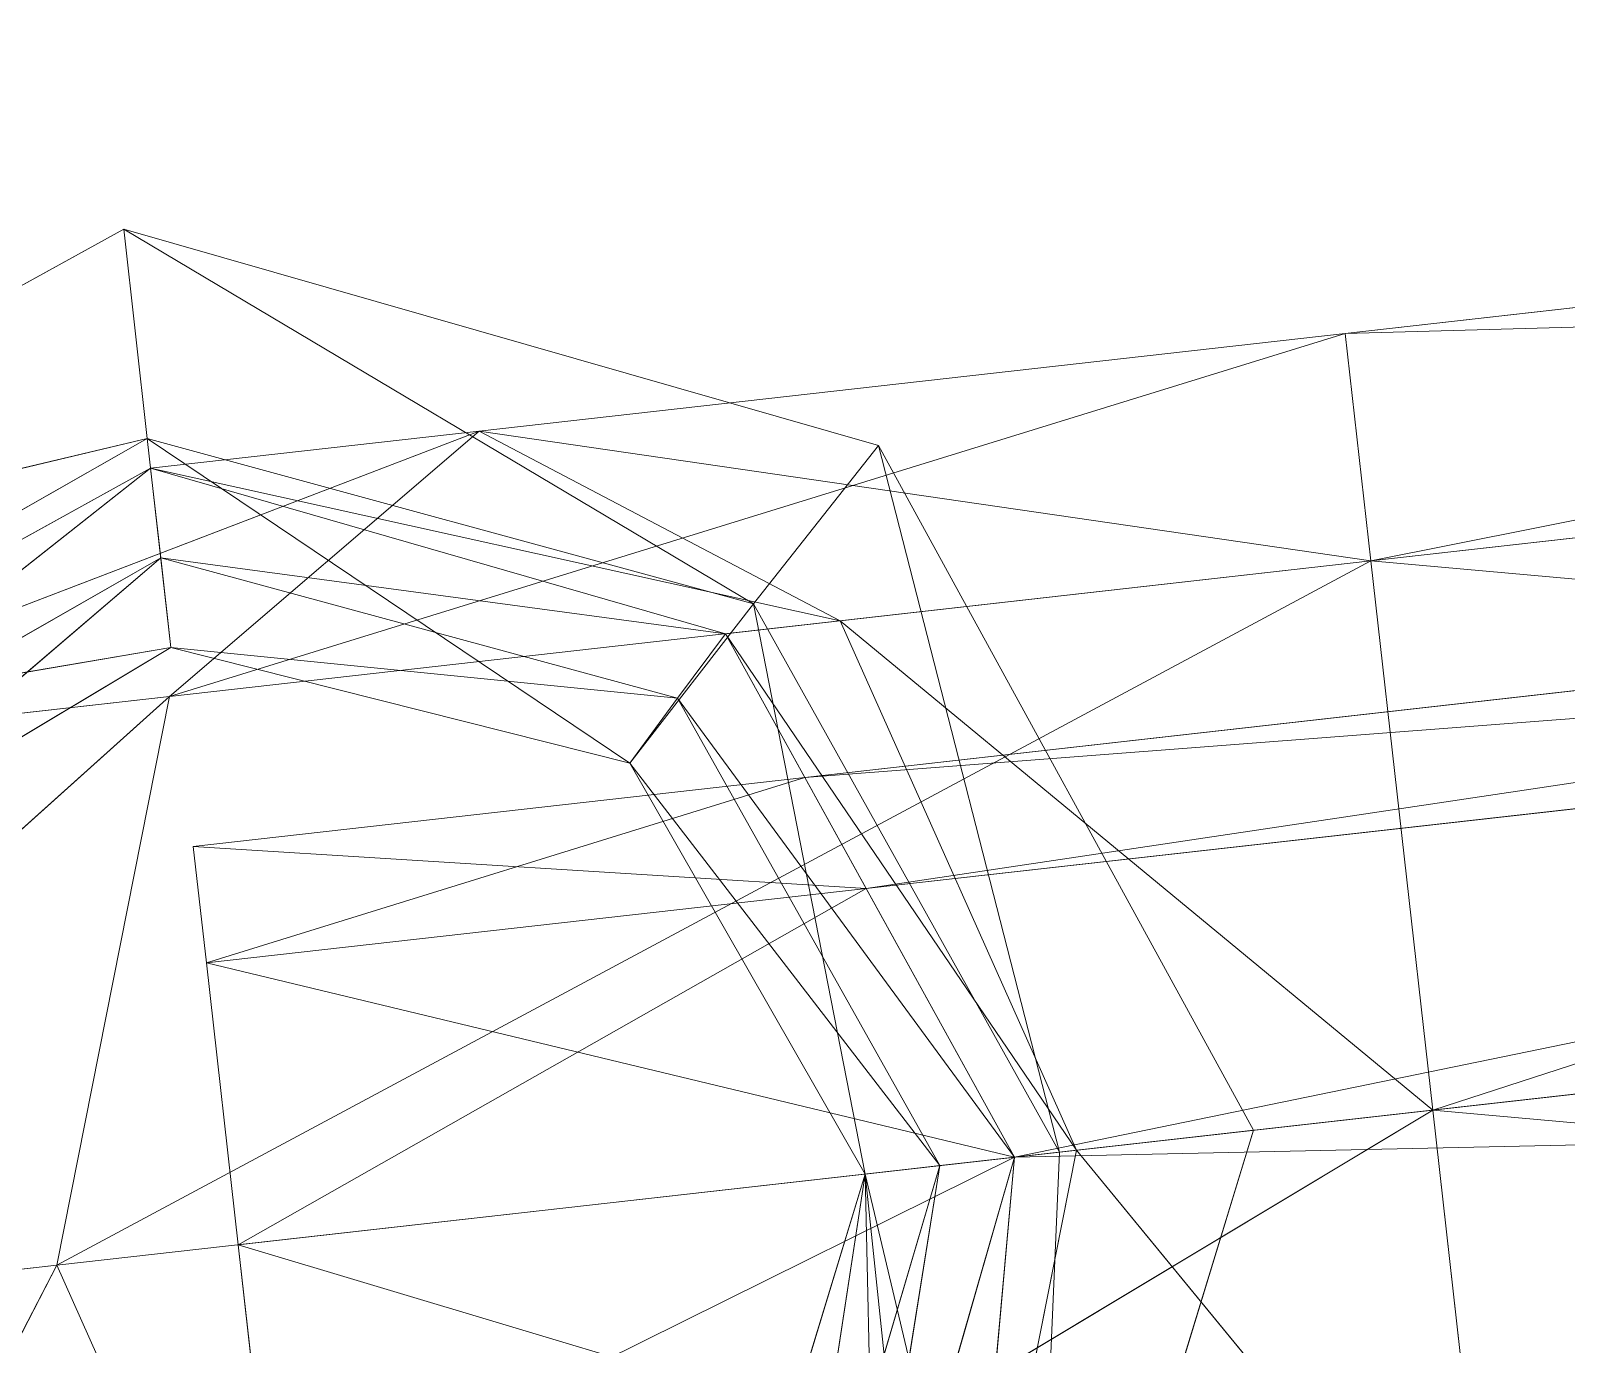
# Model space of a CAD drawing. Header units: millimetres. Extents: x 1.3 to 27.5, y 1.1 to 13.6.
# Drawn here: x 2.99936 to 3.02192, y 7.05058 to 7.06988 of the extents above; entities that cross this region are included whole.
import ezdxf

# ---------------------------------------------------------------- set-up
doc = ezdxf.new("R2010")
doc.units = ezdxf.units.MM
doc.layers.get('0').update_dxf_attribs({"lineweight": 5})
doc.layers.add('U-00-Mueble-Sofa', color=251, linetype='Continuous', lineweight=9)

# ---------------------------------------------------------------- blocks, each defined once
blk = doc.blocks.new('_____2')
at = {"color": 253, "true_color": 0x999999}
for p, q in [((0.716343, 0.55133, 0.797605), (0.708224, 0.541467, 0.77984)), ((0.716343, 0.55133, 0.797605), (0.708224, 0.547966, 0.797605)), ((0.716343, 0.544573, 0.77726), (0.716343, 0.55133, 0.797605)), ((0.724463, 0.547966, 0.797605), (0.716343, 0.55133, 0.797605)), ((0.716343, 0.55133, 0.797605), (0.716343, 0.55133, 0.837353)), ((0.724463, 0.547966, 0.797605), (0.716343, 0.544573, 0.77726)), ((0.724463, 0.541467, 0.77984), (0.724463, 0.547966, 0.797605)), ((0.727826, 0.539847, 0.797605), (0.724463, 0.547966, 0.797605)), ((0.724463, 0.547966, 0.797605), (0.724463, 0.547966, 0.837353)), ((0.716343, 0.544573, 0.77726), (0.708224, 0.541467, 0.77984)), ((0.716343, 0.544573, 0.77726), (0.708224, 0.522181, 0.77182)), ((0.724463, 0.541467, 0.77984), (0.716343, 0.544573, 0.77726)), ((0.716343, 0.522181, 0.768457), (0.716343, 0.544573, 0.77726)), ((0.724463, 0.541467, 0.77984), (0.716343, 0.522181, 0.768457)), ((0.727826, 0.535982, 0.784798), (0.724463, 0.541467, 0.77984)), ((0.724463, 0.522181, 0.77182), (0.724463, 0.541467, 0.77984)), ((0.727826, 0.539847, 0.797605), (0.724463, 0.541467, 0.77984)), ((0.724463, 0.531727, 0.797605), (0.727826, 0.539847, 0.797605)), ((0.727826, 0.535982, 0.784798), (0.727826, 0.539847, 0.797605)), ((0.727826, 0.539847, 0.797605), (0.727826, 0.539847, 0.837353)), ((0.724463, 0.530498, 0.789755), (0.727826, 0.535982, 0.784798)), ((0.727826, 0.535982, 0.784798), (0.724463, 0.522181, 0.77182)), ((0.724463, 0.531727, 0.797605), (0.727826, 0.535982, 0.784798)), ((0.727826, 0.522181, 0.779939), (0.727826, 0.535982, 0.784798)), ((0.708224, 0.531727, 0.797605), (0.716343, 0.527392, 0.792335)), ((0.708224, 0.531727, 0.797605), (0.716343, 0.528364, 0.797605)), ((0.716343, 0.528364, 0.797605), (0.724463, 0.531727, 0.797605)), ((0.724463, 0.530498, 0.789755), (0.724463, 0.531727, 0.797605)), ((0.724463, 0.531727, 0.797605), (0.724463, 0.531727, 0.837353)), ((0.708224, 0.530498, 0.789755), (0.716343, 0.527392, 0.792335)), ((0.708224, 0.530498, 0.789755), (0.716343, 0.522181, 0.791422)), ((0.716343, 0.527392, 0.792335), (0.724463, 0.530498, 0.789755)), ((0.716343, 0.528364, 0.797605), (0.724463, 0.530498, 0.789755)), ((0.724463, 0.530498, 0.789755), (0.727826, 0.522181, 0.779939)), ((0.724463, 0.522181, 0.788059), (0.724463, 0.530498, 0.789755)), ((0.716343, 0.528364, 0.797605), (0.716343, 0.527392, 0.792335)), ((0.716343, 0.528364, 0.837353), (0.716343, 0.528364, 0.797605)), ((0.716343, 0.527392, 0.792335), (0.724463, 0.522181, 0.788059)), ((0.716343, 0.527392, 0.792335), (0.716343, 0.522181, 0.791422)), ((0.708224, 0.522181, 0.788059), (0.716343, 0.522181, 0.791422)), ((0.716343, 0.522181, 0.791422), (0.724463, 0.522181, 0.788059)), ((0.716343, 0.522181, 0.791422), (0.716343, 0.238195, 0.791422)), ((0.724463, 0.522181, 0.788059), (0.727826, 0.522181, 0.779939)), ((0.727826, 0.522181, 0.779939), (0.724463, 0.522181, 0.77182)), ((0.724463, 0.011041, 0.788059), (0.724463, 0.522181, 0.788059)), ((0.727826, 0.011041, 0.779939), (0.727826, 0.522181, 0.779939)), ((0.712177, 0.236469, 0.779939), (0.716343, 0.238195, 0.779939)), ((0.716343, 0.238195, 0.791422), (0.712177, 0.236469, 0.789697)), ((0.716343, 0.238195, 0.791422), (0.716343, 0.226412, 0.791422)), ((0.716343, 0.238195, 0.791422), (0.716343, 0.238195, 0.837353)), ((0.716343, 0.238195, 0.779939), (0.716343, 0.238195, 0.791422)), ((0.716343, 0.238195, 0.779939), (0.720509, 0.236469, 0.779939)), ((0.720509, 0.236469, 0.789697), (0.716343, 0.238195, 0.791422)), ((0.720509, 0.236469, 0.789697), (0.720509, 0.236469, 0.837353)), ((0.720509, 0.236469, 0.779939), (0.720509, 0.236469, 0.789697)), ((0.720509, 0.236469, 0.779939), (0.722234, 0.232304, 0.779939)), ((0.722234, 0.232304, 0.788982), (0.720509, 0.236469, 0.789697)), ((0.722234, 0.232304, 0.779939), (0.720509, 0.228138, 0.779939)), ((0.720509, 0.228138, 0.789697), (0.722234, 0.232304, 0.788982)), ((0.722234, 0.232304, 0.788982), (0.722234, 0.232304, 0.837353)), ((0.722234, 0.232304, 0.779939), (0.722234, 0.232304, 0.788982)), ((0.716343, 0.226412, 0.779939), (0.712177, 0.228138, 0.779939)), ((0.712177, 0.228138, 0.789697), (0.716343, 0.226412, 0.791422)), ((0.720509, 0.228138, 0.779939), (0.716343, 0.226412, 0.779939)), ((0.716343, 0.226412, 0.791422), (0.720509, 0.228138, 0.789697)), ((0.720509, 0.228138, 0.779939), (0.720509, 0.228138, 0.789697)), ((0.720509, 0.228138, 0.789697), (0.720509, 0.228138, 0.837353)), ((0.716343, 0.226412, 0.791422), (0.716343, 0.226412, 0.779939)), ((0.716343, 0.226412, 0.837353), (0.716343, 0.226412, 0.791422)), ((0.716343, 0.226412, 0.791422), (0.716343, 0.011041, 0.791422)), ((0.708224, 0.011041, 0.788059), (0.716343, 0.010379, 0.790318)), ((0.708224, 0.011041, 0.788059), (0.716343, 0.011041, 0.791422)), ((0.716343, 0.011041, 0.791422), (0.716343, 0.010379, 0.790318)), ((0.716343, 0.011041, 0.791422), (0.724463, 0.011041, 0.788059)), ((0.716343, 0.011041, 0.791422), (0.723599, 0.010379, 0.787253)), ((0.727826, 0.011041, 0.779939), (0.723455, 0.010379, 0.772893)), ((0.723599, 0.010379, 0.787253), (0.724463, 0.011041, 0.788059)), ((0.727826, 0.011041, 0.779939), (0.724463, 0.011041, 0.77182)), ((0.724463, 0.011041, 0.788059), (0.727826, 0.011041, 0.779939)), ((0.724463, 0.011041, 0.788059), (0.726501, 0.010379, 0.779939)), ((0.726501, 0.010379, 0.779939), (0.727826, 0.011041, 0.779939)), ((0.709087, 0.010379, 0.787253), (0.716343, 0.010379, 0.790318)), ((0.709087, 0.010379, 0.787253), (0.716343, 0.009716, 0.789214)), ((0.716343, 0.010379, 0.790318), (0.723599, 0.010379, 0.787253)), ((0.716343, 0.010379, 0.790318), (0.722729, 0.009716, 0.78645)), ((0.716343, 0.010379, 0.790318), (0.716343, 0.009716, 0.789214)), ((0.726501, 0.010379, 0.779939), (0.722454, 0.009716, 0.773962)), ((0.722729, 0.009716, 0.78645), (0.723599, 0.010379, 0.787253)), ((0.726501, 0.010379, 0.779939), (0.723455, 0.010379, 0.772893)), ((0.723599, 0.010379, 0.787253), (0.725176, 0.009716, 0.779939)), ((0.723599, 0.010379, 0.787253), (0.726501, 0.010379, 0.779939)), ((0.725176, 0.009716, 0.779939), (0.726501, 0.010379, 0.779939)), ((0.709958, 0.009716, 0.78645), (0.716343, 0.009716, 0.789214)), ((0.716343, 0.009716, 0.789214), (0.722729, 0.009716, 0.78645)), ((0.716343, 0.009716, 0.789214), (0.716343, 0.007066, 0.789214)), ((0.725176, 0.009716, 0.779939), (0.722454, 0.009716, 0.773962)), ((0.722729, 0.009716, 0.78645), (0.725176, 0.009716, 0.779939)), ((0.722729, 0.007066, 0.78645), (0.722729, 0.009716, 0.78645)), ((0.725176, 0.007066, 0.779939), (0.725176, 0.009716, 0.779939)), ((0.712873, 0.007066, 0.787712), (0.716343, 0.007066, 0.789214)), ((0.716343, 0.007066, 0.789214), (0.716343, 0.006404, 0.792085)), ((0.716343, 0.007066, 0.789214), (0.722729, 0.007066, 0.78645)), ((0.716343, 0.007066, 0.789214), (0.724851, 0.006404, 0.78852)), ((0.725176, 0.007066, 0.779939), (0.722454, 0.007066, 0.773962)), ((0.722729, 0.007066, 0.78645), (0.725176, 0.007066, 0.779939)), ((0.722729, 0.007066, 0.78645), (0.728267, 0.006404, 0.779939)), ((0.724851, 0.006404, 0.78852), (0.722729, 0.007066, 0.78645)), ((0.725176, 0.007066, 0.779939), (0.724698, 0.006404, 0.771626)), ((0.728267, 0.006404, 0.779939), (0.725176, 0.007066, 0.779939)), ((0.716343, 0.006404, 0.792085), (0.72696, 0.005741, 0.790604)), ((0.716343, 0.006404, 0.792085), (0.716343, 0.005741, 0.794955)), ((0.716343, 0.006404, 0.792085), (0.724851, 0.006404, 0.78852)), ((0.728267, 0.006404, 0.779939), (0.724698, 0.006404, 0.771626)), ((0.72696, 0.005741, 0.790604), (0.724851, 0.006404, 0.78852)), ((0.724851, 0.006404, 0.78852), (0.728267, 0.006404, 0.779939)), ((0.724851, 0.006404, 0.78852), (0.731359, 0.005741, 0.779939)), ((0.728267, 0.006404, 0.779939), (0.72696, 0.005741, 0.769275)), ((0.731359, 0.005741, 0.779939), (0.728267, 0.006404, 0.779939)), ((0.705992, 0.005741, 0.790466), (0.716343, 0.005741, 0.794955)), ((0.716343, 0.005741, 0.794955), (0.72696, 0.005741, 0.790604)), ((0.716343, 0.005741, 0.794955), (0.716343, 0, 0.794955)), ((0.731359, 0.005741, 0.779939), (0.72696, 0.005741, 0.769275)), ((0.72696, 0, 0.790604), (0.72696, 0.005741, 0.790604)), ((0.72696, 0.005741, 0.790604), (0.731359, 0.005741, 0.779939)), ((0.731359, 0, 0.779939), (0.731359, 0.005741, 0.779939)), ((0.716343, 0, 0.794955), (0.705992, 0, 0.790466)), ((0.72696, 0, 0.790604), (0.716343, 0, 0.794955)), ((0.731359, 0, 0.779939), (0.72696, 0, 0.790604)), ((0.72696, 0, 0.769275), (0.731359, 0, 0.779939))]:
    blk.add_line(p, q, dxfattribs=at)
mesh = blk.add_polyface(dxfattribs=at)
corners = [(0.716343, 0.55133, 0.797605), (0.716343, 0.544573, 0.77726), (0.708224, 0.541467, 0.77984)]
mesh.append_faces([[corners[k] for k in face] for face in [(0, 1, 2)]], dxfattribs={"color": 253})
mesh = blk.add_polyface(dxfattribs=at)
corners = [(0.716343, 0.55133, 0.797605), (0.708224, 0.541467, 0.77984), (0.708224, 0.547966, 0.797605)]
mesh.append_faces([[corners[k] for k in face] for face in [(0, 1, 2)]], dxfattribs={"color": 253})
mesh = blk.add_polyface(dxfattribs=at)
corners = [(0.708224, 0.547966, 0.837353), (0.716343, 0.55133, 0.797605), (0.708224, 0.547966, 0.797605), (0.716343, 0.55133, 0.837353)]
mesh.append_faces([[corners[k] for k in face] for face in [(0, 1, 2), (1, 0, 3)]], dxfattribs={"vtx0": -1, "color": 253})
mesh = blk.add_polyface(dxfattribs=at)
corners = [(0.724463, 0.547966, 0.797605), (0.716343, 0.544573, 0.77726), (0.716343, 0.55133, 0.797605)]
mesh.append_faces([[corners[k] for k in face] for face in [(0, 1, 2)]], dxfattribs={"color": 253})
mesh = blk.add_polyface(dxfattribs=at)
corners = [(0.716343, 0.55133, 0.837353), (0.724463, 0.547966, 0.797605), (0.716343, 0.55133, 0.797605), (0.724463, 0.547966, 0.837353)]
mesh.append_faces([[corners[k] for k in face] for face in [(0, 1, 2), (1, 0, 3)]], dxfattribs={"vtx0": -1, "color": 253})
mesh = blk.add_polyface(dxfattribs=at)
corners = [(0.724463, 0.547966, 0.797605), (0.724463, 0.541467, 0.77984), (0.716343, 0.544573, 0.77726)]
mesh.append_faces([[corners[k] for k in face] for face in [(0, 1, 2)]], dxfattribs={"color": 253})
mesh = blk.add_polyface(dxfattribs=at)
corners = [(0.724463, 0.547966, 0.797605), (0.727826, 0.539847, 0.797605), (0.724463, 0.541467, 0.77984)]
mesh.append_faces([[corners[k] for k in face] for face in [(0, 1, 2)]], dxfattribs={"color": 253})
mesh = blk.add_polyface(dxfattribs=at)
corners = [(0.724463, 0.547966, 0.797605), (0.727826, 0.539847, 0.837353), (0.727826, 0.539847, 0.797605), (0.724463, 0.547966, 0.837353)]
mesh.append_faces([[corners[k] for k in face] for face in [(0, 1, 2), (1, 0, 3)]], dxfattribs={"vtx0": -1, "color": 253})
mesh = blk.add_polyface(dxfattribs=at)
corners = [(0.716343, 0.544573, 0.77726), (0.708224, 0.522181, 0.77182), (0.708224, 0.541467, 0.77984)]
mesh.append_faces([[corners[k] for k in face] for face in [(0, 1, 2)]], dxfattribs={"color": 253})
mesh = blk.add_polyface(dxfattribs=at)
corners = [(0.716343, 0.544573, 0.77726), (0.716343, 0.522181, 0.768457), (0.708224, 0.522181, 0.77182)]
mesh.append_faces([[corners[k] for k in face] for face in [(0, 1, 2)]], dxfattribs={"color": 253})
mesh = blk.add_polyface(dxfattribs=at)
corners = [(0.724463, 0.541467, 0.77984), (0.716343, 0.522181, 0.768457), (0.716343, 0.544573, 0.77726)]
mesh.append_faces([[corners[k] for k in face] for face in [(0, 1, 2)]], dxfattribs={"color": 253})
mesh = blk.add_polyface(dxfattribs=at)
corners = [(0.724463, 0.522181, 0.77182), (0.716343, 0.522181, 0.768457), (0.724463, 0.541467, 0.77984)]
mesh.append_faces([[corners[k] for k in face] for face in [(0, 1, 2)]], dxfattribs={"color": 253})
mesh = blk.add_polyface(dxfattribs=at)
corners = [(0.724463, 0.541467, 0.77984), (0.727826, 0.535982, 0.784798), (0.724463, 0.522181, 0.77182)]
mesh.append_faces([[corners[k] for k in face] for face in [(0, 1, 2)]], dxfattribs={"color": 253})
mesh = blk.add_polyface(dxfattribs=at)
corners = [(0.724463, 0.541467, 0.77984), (0.727826, 0.539847, 0.797605), (0.727826, 0.535982, 0.784798)]
mesh.append_faces([[corners[k] for k in face] for face in [(0, 1, 2)]], dxfattribs={"color": 253})
mesh = blk.add_polyface(dxfattribs=at)
corners = [(0.727826, 0.539847, 0.797605), (0.724463, 0.531727, 0.797605), (0.727826, 0.535982, 0.784798)]
mesh.append_faces([[corners[k] for k in face] for face in [(0, 1, 2)]], dxfattribs={"color": 253})
mesh = blk.add_polyface(dxfattribs=at)
corners = [(0.727826, 0.539847, 0.797605), (0.724463, 0.531727, 0.837353), (0.724463, 0.531727, 0.797605), (0.727826, 0.539847, 0.837353)]
mesh.append_faces([[corners[k] for k in face] for face in [(0, 1, 2), (1, 0, 3)]], dxfattribs={"vtx0": -1, "color": 253})
mesh = blk.add_polyface(dxfattribs=at)
corners = [(0.727826, 0.535982, 0.784798), (0.724463, 0.530498, 0.789755), (0.727826, 0.522181, 0.779939)]
mesh.append_faces([[corners[k] for k in face] for face in [(0, 1, 2)]], dxfattribs={"color": 253})
mesh = blk.add_polyface(dxfattribs=at)
corners = [(0.727826, 0.535982, 0.784798), (0.727826, 0.522181, 0.779939), (0.724463, 0.522181, 0.77182)]
mesh.append_faces([[corners[k] for k in face] for face in [(0, 1, 2)]], dxfattribs={"color": 253})
mesh = blk.add_polyface(dxfattribs=at)
corners = [(0.727826, 0.535982, 0.784798), (0.724463, 0.531727, 0.797605), (0.724463, 0.530498, 0.789755)]
mesh.append_faces([[corners[k] for k in face] for face in [(0, 1, 2)]], dxfattribs={"color": 253})
mesh = blk.add_polyface(dxfattribs=at)
corners = [(0.708224, 0.531727, 0.797605), (0.708224, 0.530498, 0.789755), (0.716343, 0.527392, 0.792335)]
mesh.append_faces([[corners[k] for k in face] for face in [(0, 1, 2)]], dxfattribs={"color": 253})
mesh = blk.add_polyface(dxfattribs=at)
corners = [(0.708224, 0.531727, 0.797605), (0.716343, 0.527392, 0.792335), (0.716343, 0.528364, 0.797605)]
mesh.append_faces([[corners[k] for k in face] for face in [(0, 1, 2)]], dxfattribs={"color": 253})
mesh = blk.add_polyface(dxfattribs=at)
corners = [(0.716343, 0.528364, 0.837353), (0.708224, 0.531727, 0.797605), (0.716343, 0.528364, 0.797605), (0.708224, 0.531727, 0.837353)]
mesh.append_faces([[corners[k] for k in face] for face in [(0, 1, 2), (1, 0, 3)]], dxfattribs={"vtx0": -1, "color": 253})
mesh = blk.add_polyface(dxfattribs=at)
corners = [(0.716343, 0.528364, 0.797605), (0.724463, 0.530498, 0.789755), (0.724463, 0.531727, 0.797605)]
mesh.append_faces([[corners[k] for k in face] for face in [(0, 1, 2)]], dxfattribs={"color": 253})
mesh = blk.add_polyface(dxfattribs=at)
corners = [(0.724463, 0.531727, 0.837353), (0.716343, 0.528364, 0.797605), (0.724463, 0.531727, 0.797605), (0.716343, 0.528364, 0.837353)]
mesh.append_faces([[corners[k] for k in face] for face in [(0, 1, 2), (1, 0, 3)]], dxfattribs={"vtx0": -1, "color": 253})
mesh = blk.add_polyface(dxfattribs=at)
corners = [(0.716343, 0.522181, 0.791422), (0.708224, 0.530498, 0.789755), (0.708224, 0.522181, 0.788059)]
mesh.append_faces([[corners[k] for k in face] for face in [(0, 1, 2)]], dxfattribs={"color": 253})
mesh = blk.add_polyface(dxfattribs=at)
corners = [(0.716343, 0.527392, 0.792335), (0.708224, 0.530498, 0.789755), (0.716343, 0.522181, 0.791422)]
mesh.append_faces([[corners[k] for k in face] for face in [(0, 1, 2)]], dxfattribs={"color": 253})
mesh = blk.add_polyface(dxfattribs=at)
corners = [(0.724463, 0.530498, 0.789755), (0.716343, 0.527392, 0.792335), (0.724463, 0.522181, 0.788059)]
mesh.append_faces([[corners[k] for k in face] for face in [(0, 1, 2)]], dxfattribs={"color": 253})
mesh = blk.add_polyface(dxfattribs=at)
corners = [(0.716343, 0.528364, 0.797605), (0.716343, 0.527392, 0.792335), (0.724463, 0.530498, 0.789755)]
mesh.append_faces([[corners[k] for k in face] for face in [(0, 1, 2)]], dxfattribs={"color": 253})
mesh = blk.add_polyface(dxfattribs=at)
corners = [(0.724463, 0.530498, 0.789755), (0.724463, 0.522181, 0.788059), (0.727826, 0.522181, 0.779939)]
mesh.append_faces([[corners[k] for k in face] for face in [(0, 1, 2)]], dxfattribs={"color": 253})
mesh = blk.add_polyface(dxfattribs=at)
corners = [(0.724463, 0.522181, 0.788059), (0.716343, 0.527392, 0.792335), (0.716343, 0.522181, 0.791422)]
mesh.append_faces([[corners[k] for k in face] for face in [(0, 1, 2)]], dxfattribs={"color": 253})
mesh = blk.add_polyface(dxfattribs=at)
corners = [(0.708224, 0.011041, 0.788059), (0.710452, 0.232304, 0.788982), (0.708224, 0.522181, 0.788059), (0.716343, 0.011041, 0.791422), (0.712177, 0.228138, 0.789697), (0.716343, 0.226412, 0.791422), (0.716343, 0.522181, 0.791422), (0.712177, 0.236469, 0.789697), (0.716343, 0.238195, 0.791422)]
mesh.append_faces([[corners[k] for k in face] for face in [(4, 3, 5), (6, 7, 8)]], dxfattribs={"vtx0": -1, "color": 253})
mesh.append_faces([[corners[k] for k in face] for face in [(0, 1, 2), (1, 3, 4)]], dxfattribs={"vtx0": -1, "vtx1": -1, "color": 253})
mesh.append_faces([[corners[k] for k in face] for face in [(1, 0, 3), (1, 6, 2), (6, 1, 7)]], dxfattribs={"vtx0": -1, "vtx2": -1, "color": 253})
mesh = blk.add_polyface(dxfattribs=at)
corners = [(0.724463, 0.011041, 0.788059), (0.716343, 0.226412, 0.791422), (0.716343, 0.011041, 0.791422), (0.720509, 0.228138, 0.789697), (0.722234, 0.232304, 0.788982), (0.720509, 0.236469, 0.789697), (0.716343, 0.522181, 0.791422), (0.716343, 0.238195, 0.791422), (0.724463, 0.522181, 0.788059)]
mesh.append_faces([[corners[k] for k in face] for face in [(0, 1, 2), (5, 6, 7)]], dxfattribs={"vtx0": -1, "color": 253})
mesh.append_faces([[corners[k] for k in face] for face in [(1, 0, 3), (3, 0, 4), (6, 5, 8), (8, 4, 0)]], dxfattribs={"vtx0": -1, "vtx1": -1, "color": 253})
mesh.append_faces([[corners[k] for k in face] for face in [(8, 5, 4)]], dxfattribs={"vtx0": -1, "vtx2": -1, "color": 253})
mesh = blk.add_polyface(dxfattribs=at)
corners = [(0.724463, 0.522181, 0.77182), (0.727826, 0.011041, 0.779939), (0.724463, 0.011041, 0.77182), (0.727826, 0.522181, 0.779939)]
mesh.append_faces([[corners[k] for k in face] for face in [(0, 1, 2), (1, 0, 3)]], dxfattribs={"vtx0": -1, "color": 253})
mesh = blk.add_polyface(dxfattribs=at)
corners = [(0.727826, 0.522181, 0.779939), (0.724463, 0.011041, 0.788059), (0.727826, 0.011041, 0.779939), (0.724463, 0.522181, 0.788059)]
mesh.append_faces([[corners[k] for k in face] for face in [(0, 1, 2), (1, 0, 3)]], dxfattribs={"vtx0": -1, "color": 253})
mesh = blk.add_polyface(dxfattribs=at)
corners = [(0.712177, 0.228138, 0.789697), (0.712177, 0.236469, 0.789697), (0.710452, 0.232304, 0.788982), (0.716343, 0.226412, 0.791422), (0.716343, 0.238195, 0.791422)]
mesh.append_faces([[corners[k] for k in face] for face in [(0, 1, 2), (1, 3, 4)]], dxfattribs={"vtx0": -1, "color": 253})
mesh.append_faces([[corners[k] for k in face] for face in [(1, 0, 3)]], dxfattribs={"vtx0": -1, "vtx2": -1, "color": 253})
mesh = blk.add_polyface(dxfattribs=at)
corners = [(0.712177, 0.236469, 0.789697), (0.716343, 0.238195, 0.779939), (0.712177, 0.236469, 0.779939), (0.716343, 0.238195, 0.791422)]
mesh.append_faces([[corners[k] for k in face] for face in [(0, 1, 2), (1, 0, 3)]], dxfattribs={"vtx0": -1, "color": 253})
mesh = blk.add_polyface(dxfattribs=at)
corners = [(0.712177, 0.236469, 0.837353), (0.716343, 0.238195, 0.791422), (0.712177, 0.236469, 0.789697), (0.716343, 0.238195, 0.837353)]
mesh.append_faces([[corners[k] for k in face] for face in [(0, 1, 2), (1, 0, 3)]], dxfattribs={"vtx0": -1, "color": 253})
mesh = blk.add_polyface(dxfattribs=at)
corners = [(0.716343, 0.238195, 0.791422), (0.720509, 0.236469, 0.779939), (0.716343, 0.238195, 0.779939), (0.720509, 0.236469, 0.789697)]
mesh.append_faces([[corners[k] for k in face] for face in [(0, 1, 2), (1, 0, 3)]], dxfattribs={"vtx0": -1, "color": 253})
mesh = blk.add_polyface(dxfattribs=at)
corners = [(0.720509, 0.228138, 0.789697), (0.716343, 0.238195, 0.791422), (0.716343, 0.226412, 0.791422), (0.720509, 0.236469, 0.789697), (0.722234, 0.232304, 0.788982)]
mesh.append_faces([[corners[k] for k in face] for face in [(0, 1, 2), (3, 0, 4)]], dxfattribs={"vtx0": -1, "color": 253})
mesh.append_faces([[corners[k] for k in face] for face in [(1, 0, 3)]], dxfattribs={"vtx0": -1, "vtx1": -1, "color": 253})
mesh = blk.add_polyface(dxfattribs=at)
corners = [(0.716343, 0.238195, 0.791422), (0.720509, 0.236469, 0.837353), (0.720509, 0.236469, 0.789697), (0.716343, 0.238195, 0.837353)]
mesh.append_faces([[corners[k] for k in face] for face in [(0, 1, 2), (1, 0, 3)]], dxfattribs={"vtx0": -1, "color": 253})
mesh = blk.add_polyface(dxfattribs=at)
corners = [(0.712177, 0.236469, 0.837353), (0.710452, 0.232304, 0.788982), (0.710452, 0.232304, 0.837353), (0.712177, 0.236469, 0.789697)]
mesh.append_faces([[corners[k] for k in face] for face in [(0, 1, 2), (1, 0, 3)]], dxfattribs={"vtx0": -1, "color": 253})
mesh = blk.add_polyface(dxfattribs=at)
corners = [(0.720509, 0.236469, 0.779939), (0.722234, 0.232304, 0.788982), (0.722234, 0.232304, 0.779939), (0.720509, 0.236469, 0.789697)]
mesh.append_faces([[corners[k] for k in face] for face in [(0, 1, 2), (1, 0, 3)]], dxfattribs={"vtx0": -1, "color": 253})
mesh = blk.add_polyface(dxfattribs=at)
corners = [(0.720509, 0.236469, 0.789697), (0.722234, 0.232304, 0.837353), (0.722234, 0.232304, 0.788982), (0.720509, 0.236469, 0.837353)]
mesh.append_faces([[corners[k] for k in face] for face in [(0, 1, 2), (1, 0, 3)]], dxfattribs={"vtx0": -1, "color": 253})
mesh = blk.add_polyface(dxfattribs=at)
corners = [(0.710452, 0.232304, 0.837353), (0.712177, 0.228138, 0.789697), (0.712177, 0.228138, 0.837353), (0.710452, 0.232304, 0.788982)]
mesh.append_faces([[corners[k] for k in face] for face in [(0, 1, 2), (1, 0, 3)]], dxfattribs={"vtx0": -1, "color": 253})
mesh = blk.add_polyface(dxfattribs=at)
corners = [(0.722234, 0.232304, 0.779939), (0.720509, 0.228138, 0.789697), (0.720509, 0.228138, 0.779939), (0.722234, 0.232304, 0.788982)]
mesh.append_faces([[corners[k] for k in face] for face in [(0, 1, 2), (1, 0, 3)]], dxfattribs={"vtx0": -1, "color": 253})
mesh = blk.add_polyface(dxfattribs=at)
corners = [(0.722234, 0.232304, 0.788982), (0.720509, 0.228138, 0.837353), (0.720509, 0.228138, 0.789697), (0.722234, 0.232304, 0.837353)]
mesh.append_faces([[corners[k] for k in face] for face in [(0, 1, 2), (1, 0, 3)]], dxfattribs={"vtx0": -1, "color": 253})
mesh = blk.add_polyface(dxfattribs=at)
corners = [(0.716343, 0.226412, 0.791422), (0.712177, 0.228138, 0.779939), (0.716343, 0.226412, 0.779939), (0.712177, 0.228138, 0.789697)]
mesh.append_faces([[corners[k] for k in face] for face in [(0, 1, 2), (1, 0, 3)]], dxfattribs={"vtx0": -1, "color": 253})
mesh = blk.add_polyface(dxfattribs=at)
corners = [(0.716343, 0.226412, 0.791422), (0.712177, 0.228138, 0.837353), (0.712177, 0.228138, 0.789697), (0.716343, 0.226412, 0.837353)]
mesh.append_faces([[corners[k] for k in face] for face in [(0, 1, 2), (1, 0, 3)]], dxfattribs={"vtx0": -1, "color": 253})
mesh = blk.add_polyface(dxfattribs=at)
corners = [(0.720509, 0.228138, 0.789697), (0.716343, 0.226412, 0.779939), (0.720509, 0.228138, 0.779939), (0.716343, 0.226412, 0.791422)]
mesh.append_faces([[corners[k] for k in face] for face in [(0, 1, 2), (1, 0, 3)]], dxfattribs={"vtx0": -1, "color": 253})
mesh = blk.add_polyface(dxfattribs=at)
corners = [(0.720509, 0.228138, 0.837353), (0.716343, 0.226412, 0.791422), (0.720509, 0.228138, 0.789697), (0.716343, 0.226412, 0.837353)]
mesh.append_faces([[corners[k] for k in face] for face in [(0, 1, 2), (1, 0, 3)]], dxfattribs={"vtx0": -1, "color": 253})
mesh = blk.add_polyface(dxfattribs=at)
corners = [(0.716343, 0.010379, 0.790318), (0.708224, 0.011041, 0.788059), (0.709087, 0.010379, 0.787253)]
mesh.append_faces([[corners[k] for k in face] for face in [(0, 1, 2)]], dxfattribs={"color": 253})
mesh = blk.add_polyface(dxfattribs=at)
corners = [(0.716343, 0.011041, 0.791422), (0.708224, 0.011041, 0.788059), (0.716343, 0.010379, 0.790318)]
mesh.append_faces([[corners[k] for k in face] for face in [(0, 1, 2)]], dxfattribs={"color": 253})
mesh = blk.add_polyface(dxfattribs=at)
corners = [(0.716343, 0.011041, 0.791422), (0.716343, 0.010379, 0.790318), (0.723599, 0.010379, 0.787253)]
mesh.append_faces([[corners[k] for k in face] for face in [(0, 1, 2)]], dxfattribs={"color": 253})
mesh = blk.add_polyface(dxfattribs=at)
corners = [(0.716343, 0.011041, 0.791422), (0.723599, 0.010379, 0.787253), (0.724463, 0.011041, 0.788059)]
mesh.append_faces([[corners[k] for k in face] for face in [(0, 1, 2)]], dxfattribs={"color": 253})
mesh = blk.add_polyface(dxfattribs=at)
corners = [(0.726501, 0.010379, 0.779939), (0.723455, 0.010379, 0.772893), (0.727826, 0.011041, 0.779939)]
mesh.append_faces([[corners[k] for k in face] for face in [(0, 1, 2)]], dxfattribs={"color": 253})
mesh = blk.add_polyface(dxfattribs=at)
corners = [(0.727826, 0.011041, 0.779939), (0.723455, 0.010379, 0.772893), (0.724463, 0.011041, 0.77182)]
mesh.append_faces([[corners[k] for k in face] for face in [(0, 1, 2)]], dxfattribs={"color": 253})
mesh = blk.add_polyface(dxfattribs=at)
corners = [(0.724463, 0.011041, 0.788059), (0.723599, 0.010379, 0.787253), (0.726501, 0.010379, 0.779939)]
mesh.append_faces([[corners[k] for k in face] for face in [(0, 1, 2)]], dxfattribs={"color": 253})
mesh = blk.add_polyface(dxfattribs=at)
corners = [(0.724463, 0.011041, 0.788059), (0.726501, 0.010379, 0.779939), (0.727826, 0.011041, 0.779939)]
mesh.append_faces([[corners[k] for k in face] for face in [(0, 1, 2)]], dxfattribs={"color": 253})
mesh = blk.add_polyface(dxfattribs=at)
corners = [(0.716343, 0.009716, 0.789214), (0.709087, 0.010379, 0.787253), (0.709958, 0.009716, 0.78645)]
mesh.append_faces([[corners[k] for k in face] for face in [(0, 1, 2)]], dxfattribs={"color": 253})
mesh = blk.add_polyface(dxfattribs=at)
corners = [(0.716343, 0.010379, 0.790318), (0.709087, 0.010379, 0.787253), (0.716343, 0.009716, 0.789214)]
mesh.append_faces([[corners[k] for k in face] for face in [(0, 1, 2)]], dxfattribs={"color": 253})
mesh = blk.add_polyface(dxfattribs=at)
corners = [(0.716343, 0.010379, 0.790318), (0.722729, 0.009716, 0.78645), (0.723599, 0.010379, 0.787253)]
mesh.append_faces([[corners[k] for k in face] for face in [(0, 1, 2)]], dxfattribs={"color": 253})
mesh = blk.add_polyface(dxfattribs=at)
corners = [(0.716343, 0.010379, 0.790318), (0.716343, 0.009716, 0.789214), (0.722729, 0.009716, 0.78645)]
mesh.append_faces([[corners[k] for k in face] for face in [(0, 1, 2)]], dxfattribs={"color": 253})
mesh = blk.add_polyface(dxfattribs=at)
corners = [(0.725176, 0.009716, 0.779939), (0.722454, 0.009716, 0.773962), (0.726501, 0.010379, 0.779939)]
mesh.append_faces([[corners[k] for k in face] for face in [(0, 1, 2)]], dxfattribs={"color": 253})
mesh = blk.add_polyface(dxfattribs=at)
corners = [(0.726501, 0.010379, 0.779939), (0.722454, 0.009716, 0.773962), (0.723455, 0.010379, 0.772893)]
mesh.append_faces([[corners[k] for k in face] for face in [(0, 1, 2)]], dxfattribs={"color": 253})
mesh = blk.add_polyface(dxfattribs=at)
corners = [(0.723599, 0.010379, 0.787253), (0.722729, 0.009716, 0.78645), (0.725176, 0.009716, 0.779939)]
mesh.append_faces([[corners[k] for k in face] for face in [(0, 1, 2)]], dxfattribs={"color": 253})
mesh = blk.add_polyface(dxfattribs=at)
corners = [(0.723599, 0.010379, 0.787253), (0.725176, 0.009716, 0.779939), (0.726501, 0.010379, 0.779939)]
mesh.append_faces([[corners[k] for k in face] for face in [(0, 1, 2)]], dxfattribs={"color": 253})
mesh = blk.add_polyface(dxfattribs=at)
corners = [(0.712873, 0.007066, 0.787712), (0.709958, 0.009716, 0.78645), (0.709958, 0.007066, 0.78645), (0.716343, 0.009716, 0.789214), (0.716343, 0.007066, 0.789214)]
mesh.append_faces([[corners[k] for k in face] for face in [(0, 1, 2), (3, 0, 4)]], dxfattribs={"vtx0": -1, "color": 253})
mesh.append_faces([[corners[k] for k in face] for face in [(1, 0, 3)]], dxfattribs={"vtx0": -1, "vtx1": -1, "color": 253})
mesh = blk.add_polyface(dxfattribs=at)
corners = [(0.722729, 0.007066, 0.78645), (0.716343, 0.009716, 0.789214), (0.716343, 0.007066, 0.789214), (0.722729, 0.009716, 0.78645)]
mesh.append_faces([[corners[k] for k in face] for face in [(0, 1, 2), (1, 0, 3)]], dxfattribs={"vtx0": -1, "color": 253})
mesh = blk.add_polyface(dxfattribs=at)
corners = [(0.722454, 0.009716, 0.773962), (0.725176, 0.007066, 0.779939), (0.722454, 0.007066, 0.773962), (0.725176, 0.009716, 0.779939)]
mesh.append_faces([[corners[k] for k in face] for face in [(0, 1, 2), (1, 0, 3)]], dxfattribs={"vtx0": -1, "color": 253})
mesh = blk.add_polyface(dxfattribs=at)
corners = [(0.725176, 0.009716, 0.779939), (0.722729, 0.007066, 0.78645), (0.725176, 0.007066, 0.779939), (0.722729, 0.009716, 0.78645)]
mesh.append_faces([[corners[k] for k in face] for face in [(0, 1, 2), (1, 0, 3)]], dxfattribs={"vtx0": -1, "color": 253})
mesh = blk.add_polyface(dxfattribs=at)
corners = [(0.707968, 0.006404, 0.788456), (0.712873, 0.007066, 0.787712), (0.709958, 0.007066, 0.78645), (0.716343, 0.007066, 0.789214), (0.707292, 0.006177, 0.789144), (0.705992, 0.005741, 0.790466), (0.716343, 0.006404, 0.792085), (0.716343, 0.005741, 0.794955)]
mesh.append_faces([[corners[k] for k in face] for face in [(0, 1, 2), (6, 5, 7)]], dxfattribs={"vtx0": -1, "color": 253})
mesh.append_faces([[corners[k] for k in face] for face in [(1, 0, 3), (3, 5, 6)]], dxfattribs={"vtx0": -1, "vtx1": -1, "color": 253})
mesh.append_faces([[corners[k] for k in face] for face in [(3, 0, 4), (3, 4, 5)]], dxfattribs={"vtx0": -1, "vtx2": -1, "color": 253})
mesh = blk.add_polyface(dxfattribs=at)
corners = [(0.716343, 0.006404, 0.792085), (0.724851, 0.006404, 0.78852), (0.716343, 0.007066, 0.789214)]
mesh.append_faces([[corners[k] for k in face] for face in [(0, 1, 2)]], dxfattribs={"color": 253})
mesh = blk.add_polyface(dxfattribs=at)
corners = [(0.716343, 0.007066, 0.789214), (0.724851, 0.006404, 0.78852), (0.722729, 0.007066, 0.78645)]
mesh.append_faces([[corners[k] for k in face] for face in [(0, 1, 2)]], dxfattribs={"color": 253})
mesh = blk.add_polyface(dxfattribs=at)
corners = [(0.725176, 0.007066, 0.779939), (0.724698, 0.006404, 0.771626), (0.722454, 0.007066, 0.773962)]
mesh.append_faces([[corners[k] for k in face] for face in [(0, 1, 2)]], dxfattribs={"color": 253})
mesh = blk.add_polyface(dxfattribs=at)
corners = [(0.724851, 0.006404, 0.78852), (0.728267, 0.006404, 0.779939), (0.722729, 0.007066, 0.78645)]
mesh.append_faces([[corners[k] for k in face] for face in [(0, 1, 2)]], dxfattribs={"color": 253})
mesh = blk.add_polyface(dxfattribs=at)
corners = [(0.722729, 0.007066, 0.78645), (0.728267, 0.006404, 0.779939), (0.725176, 0.007066, 0.779939)]
mesh.append_faces([[corners[k] for k in face] for face in [(0, 1, 2)]], dxfattribs={"color": 253})
mesh = blk.add_polyface(dxfattribs=at)
corners = [(0.728267, 0.006404, 0.779939), (0.724698, 0.006404, 0.771626), (0.725176, 0.007066, 0.779939)]
mesh.append_faces([[corners[k] for k in face] for face in [(0, 1, 2)]], dxfattribs={"color": 253})
mesh = blk.add_polyface(dxfattribs=at)
corners = [(0.716343, 0.005741, 0.794955), (0.72696, 0.005741, 0.790604), (0.716343, 0.006404, 0.792085)]
mesh.append_faces([[corners[k] for k in face] for face in [(0, 1, 2)]], dxfattribs={"color": 253})
mesh = blk.add_polyface(dxfattribs=at)
corners = [(0.716343, 0.006404, 0.792085), (0.72696, 0.005741, 0.790604), (0.724851, 0.006404, 0.78852)]
mesh.append_faces([[corners[k] for k in face] for face in [(0, 1, 2)]], dxfattribs={"color": 253})
mesh = blk.add_polyface(dxfattribs=at)
corners = [(0.728267, 0.006404, 0.779939), (0.72696, 0.005741, 0.769275), (0.724698, 0.006404, 0.771626)]
mesh.append_faces([[corners[k] for k in face] for face in [(0, 1, 2)]], dxfattribs={"color": 253})
mesh = blk.add_polyface(dxfattribs=at)
corners = [(0.724851, 0.006404, 0.78852), (0.731359, 0.005741, 0.779939), (0.728267, 0.006404, 0.779939)]
mesh.append_faces([[corners[k] for k in face] for face in [(0, 1, 2)]], dxfattribs={"color": 253})
mesh = blk.add_polyface(dxfattribs=at)
corners = [(0.72696, 0.005741, 0.790604), (0.731359, 0.005741, 0.779939), (0.724851, 0.006404, 0.78852)]
mesh.append_faces([[corners[k] for k in face] for face in [(0, 1, 2)]], dxfattribs={"color": 253})
mesh = blk.add_polyface(dxfattribs=at)
corners = [(0.731359, 0.005741, 0.779939), (0.72696, 0.005741, 0.769275), (0.728267, 0.006404, 0.779939)]
mesh.append_faces([[corners[k] for k in face] for face in [(0, 1, 2)]], dxfattribs={"color": 253})
mesh = blk.add_polyface(dxfattribs=at)
corners = [(0.716343, 0, 0.794955), (0.705992, 0.005741, 0.790466), (0.705992, 0, 0.790466), (0.716343, 0.005741, 0.794955)]
mesh.append_faces([[corners[k] for k in face] for face in [(0, 1, 2), (1, 0, 3)]], dxfattribs={"vtx0": -1, "color": 253})
mesh = blk.add_polyface(dxfattribs=at)
corners = [(0.72696, 0, 0.790604), (0.716343, 0.005741, 0.794955), (0.716343, 0, 0.794955), (0.72696, 0.005741, 0.790604)]
mesh.append_faces([[corners[k] for k in face] for face in [(0, 1, 2), (1, 0, 3)]], dxfattribs={"vtx0": -1, "color": 253})
mesh = blk.add_polyface(dxfattribs=at)
corners = [(0.72696, 0.005741, 0.769275), (0.731359, 0, 0.779939), (0.72696, 0, 0.769275), (0.731359, 0.005741, 0.779939)]
mesh.append_faces([[corners[k] for k in face] for face in [(0, 1, 2), (1, 0, 3)]], dxfattribs={"vtx0": -1, "color": 253})
mesh = blk.add_polyface(dxfattribs=at)
corners = [(0.731359, 0.005741, 0.779939), (0.72696, 0, 0.790604), (0.731359, 0, 0.779939), (0.72696, 0.005741, 0.790604)]
mesh.append_faces([[corners[k] for k in face] for face in [(0, 1, 2), (1, 0, 3)]], dxfattribs={"vtx0": -1, "color": 253})

msp = doc.modelspace()

# ---------------------------------------------------------------- block references
at = {"layer": 'U-00-Mueble-Sofa', "extrusion": (0.99371, 0.111984, 0)}
msp.add_blockref('_____2', (5.955118, 0, 2.993296), dxfattribs=at)

doc.saveas('drawing.dxf')
